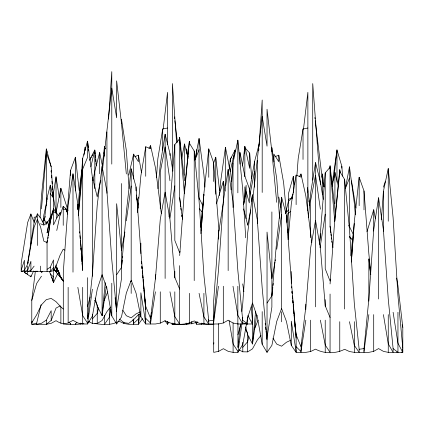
<?xml version="1.0" encoding="UTF-8"?>
<svg xmlns="http://www.w3.org/2000/svg" width="424" height="424" viewBox="0 0 424 424"><rect width="100%" height="100%" fill="white"/><g stroke="black" fill="none" stroke-linecap="round" stroke-linejoin="round"><path stroke-width="0.64" d="M40.063 217.501L41.478 195.756L46.327 148.93L51.177 166.722L53.44 198.973M108.555 119.07L111.788 71.64L111.788 164.104M258.73 150.732L258.868 148.755M259 146.778L262.191 100.011L262.191 192.475M231.112 189.894L233.004 162.97L237.853 140.18L242.698 189.263L245.713 237.8M381.42 219.574L383.407 191.341L388.252 168.551L393.101 217.634L397.951 295.687L402.8 348.348M200.923 233.682L203.912 193.492L208.762 148.882L213.606 162.604L218.98 230.64M351.326 262.053L354.316 221.863L359.16 177.248L364.009 190.975L368.859 253.796L370.629 271.392M156.414 177.661L157.85 158.698L162.699 129.023L167.544 128M201.188 230.529L203.711 197.102M203.812 195.793L203.912 194.478L200.446 227.253M296.895 175.695L298.178 158.698L303.028 129.023L307.877 128M351.74 256.933L354.263 223.506L350.849 255.624M78.504 212.922L82.696 158.322L87.545 141.171L92.39 177.375L97.239 196.906L100.647 180.237M184.403 193.826L179.67 138.86L174.821 144.531L169.001 216.675M334.748 221.54L330.068 167.231L325.224 172.897L319.473 244.394M67.374 209.838L70.575 170.326L75.419 157.23L79.224 190.625M41.478 208.857L46.327 152.651L51.177 166.722M116.637 274.667L121.481 267.496L126.331 212.191L131.18 168.853L136.03 186.947L140.879 251.856L145.729 309.668L145.729 323.989L155.423 323.989L160.272 323.136L165.122 320.767C173.829 325.579 185.421 325.478 194.213 320.92L199.063 323.178L203.912 323.989L218.455 323.989L223.305 322.987L228.154 320.21L233.004 322.987L237.853 323.989L252.397 323.989L252.397 319.977L251.183 306.812M267.035 303.033L271.885 295.867L276.734 240.562L281.584 197.224L286.433 215.312L291.283 280.227L296.127 338.039L296.127 352.36L305.826 352.36L310.675 351.507L315.525 349.138C324.233 353.95 335.824 353.844 344.617 349.286L349.466 351.544L354.316 352.36L368.859 352.36L373.708 351.358L378.558 348.581L383.407 351.358L388.252 352.36L402.8 352.36L402.8 327.259L397.951 285.776L396.689 278.07M137.567 212.631L140.879 175.737L145.729 146.762L150.573 148.744L150.573 145.623L148.962 148.268M288.087 239.682L291.283 204.103L296.127 175.133L300.976 177.11L300.976 173.994L299.36 176.638M77.788 209.308L80.269 181.859L82.007 169.473M103.981 153.562L104.097 152.253M104.278 150.287L104.511 147.669L105.396 148.654M219.362 195.581L220.602 181.859L225.451 147.303L230.301 171.815M244.314 153.562L244.431 152.253M244.669 149.635L244.844 147.669L249.694 153.08L251.75 178.557M78.392 215.768L82.696 169.097L87.545 157.362L87.545 141.171L88.224 147.684M102.089 315.514L105.237 282.548M157.972 188.701L160.272 164.496L165.122 134.233L169.971 153.477L172.881 171.084M252.492 343.885L255.577 311.576M308.312 217.724L310.675 192.867L315.525 162.604L320.374 181.848L323.284 199.455M184.514 192.639L189.364 141.314L184.514 189.592L179.67 255.582M213.606 323.989L213.606 320.21L218.455 270.623L223.305 201.321L228.154 169.383L233.004 201.321L237.853 270.623L242.698 320.21L242.698 323.989L237.853 315.408L233.004 286.242M334.918 221.01L339.767 171.476L344.617 179.416L349.466 229.188L354.316 303.653L359.16 349.286L359.16 352.36L354.316 345.385L349.466 321.684M364.009 352.36L364.009 348.581L368.859 298.989L373.708 229.686L378.558 197.754L383.407 229.686L388.252 298.989L393.101 348.581L393.101 352.36L388.252 343.779L383.407 314.613M43.232 220.999L43.826 215.138L46.921 201.04M340.339 172.224L339.767 169.685L334.918 217.957L330.068 283.947M89.835 160.595L89.968 159.292L94.817 150.011L96.476 165.805M229.368 168.402L230.301 159.292L235.145 150.011L235.283 151.331M186.39 151.532L186.661 148.93L187.8 154.044M87.545 277.662L87.545 318.959L92.39 274.657L97.239 204.983L102.089 166.425L106.938 191.537L111.788 259.705L116.637 311.433L116.637 323.989L121.481 316.956L126.331 293.042L131.18 280.232L131.18 168.853M195.915 156.456L196.635 149.879L197.012 151.135M237.944 323.687L237.944 347.325L240.514 323.872M241.866 311.497L242.793 303.028L247.643 233.354L252.492 194.791L257.341 219.908L262.191 288.071L267.035 339.804L267.035 352.36L271.885 345.327L276.734 321.413L281.584 308.603L281.584 197.224M333.64 180.152L336.969 149.879L341.818 166.234L342.608 176.061M102.396 170.565L111.788 88.038L116.637 117.83L116.637 80.83L121.481 123.432L126.331 173.962M252.953 197.621L262.191 116.409L267.035 146.201L267.035 109.196L271.885 151.803L276.734 202.328M121.481 267.496L122.292 260.304M122.584 257.691L122.732 256.382M271.885 295.867L272.399 291.293M272.547 289.984L272.839 287.366M273.061 285.405L273.284 283.444M102.205 165.991L104.511 146.291L105.067 148.813M242.533 165.991L244.844 146.291L249.694 168.365L249.694 153.08M243.97 203.419L246.121 185.246L246.121 218.689M44.366 220.549L47.059 197.971L50.292 185.156L53.525 198.13L56.297 213.754M163.166 129.018L167.544 92.305L167.544 144.52M303.499 129.018L307.877 92.305L307.877 192.189M319.447 243.35L320.793 233.709M35.362 271.148L31.784 300.34L31.784 324.291L46.327 324.291L51.177 323.332L56.026 320.682C64.125 326.268 74.693 324.466 83.904 323.708M31.784 323.274L32.033 321.323M213.606 322.987L218.455 286.242M364.009 351.358L368.859 314.613M286.836 222.955L288.145 213.171L290.838 211.364M47.509 241.707L47.689 240.408M47.96 238.452L48.135 237.154M48.315 235.85L50.292 221.529L53.525 208.539L56.169 213.325M84.021 155.131L85.118 147.303L85.5 149.237M126.331 220.862L131.18 186.009M276.734 249.233L281.584 214.374M332.119 184.413L336.969 149.879L336.969 182.225M82.065 263.272L82.696 270.491L77.846 204.394L72.997 173.819L68.147 204.834L63.298 272.155L63.298 323.989L68.147 323.019L72.997 320.321L77.846 323.019L82.696 323.989L87.545 323.989L92.39 289.21M213.701 323.602L213.701 352.36L218.551 351.385L223.4 348.687L228.25 351.385L233.099 352.36L237.944 352.36L241.956 323.438M242.422 320.184L242.793 317.581M95.14 297.971L97.239 306.208L102.089 315.578L106.286 286.539M245.703 326.973L247.643 334.578L252.492 343.949L256.69 314.91M169.971 218.18L174.821 185.829M325.224 214.2L320.041 247.817M213.701 344.028L213.897 342.74M47.059 271.561L47.059 242.613L50.292 221.529L53.525 209.143L50.292 218.09L50.292 185.156M155.423 291.797L150.573 323.136L145.729 318.339M305.826 320.168L300.976 351.507L296.127 346.71M223.199 203.478L218.551 233.205L213.701 300.521L213.701 320.306M27.666 263.113L34.132 222.303L37.36 213.828L40.593 217.941L43.826 224.254M52.931 196.238L56.026 176.792L59.328 197.531M87.545 318.959L88.367 313.792M116.637 309.091L121.481 278.695L121.481 183.534M237.944 347.325L238.463 344.097M238.67 342.804L238.876 341.516M267.035 337.462L271.885 307.061L271.885 211.905M351.3 182.315L351.517 181.022L355.943 208.041M138.452 323.507L140.068 313.829M249.694 191.563L249.694 189.613L254.543 161.613L259.223 143.89M27.666 263.924L34.132 227.031L37.36 219.367L40.593 227.031L43.826 241.113L47.059 242.613M46.725 242.936L47.059 241.039M151.14 315.18L150.573 318.382L150.573 323.989M151.363 313.898L151.591 312.615M301.204 345.47L300.976 352.36M301.427 344.193L301.655 342.91M44.981 217.602L45.214 216.33M93.042 180.719L94.817 171.079L99.667 152.555L102.809 167.851M124.91 231.976L121.481 250.404L116.637 203.658L116.637 310.845M274.959 262.249L271.885 278.775L267.035 232.029L267.035 338.633M275.197 260.977L275.436 259.711M195.061 159.673L199.063 138.478L203.912 174.699L204.983 187.106M345.587 187.397L349.466 166.844L354.316 203.064L355.328 214.82M243.636 204.463L246.121 191.531L249.354 202.942L249.354 188.765L251.84 201.321M56.026 212.869L60.876 188.219L68.052 210.574M181.657 158.555L184.514 143.98L188.113 158.385M332.183 186.295L334.918 172.351L338.357 186.125M250.075 194.171L254.543 171.54M321.768 177.206L322.426 173.967L324.127 186.873M110.934 309.61L109.36 317.306L104.511 324.291L104.511 315.498M247.643 225.277L250.785 209.885M179.129 139.984L179.67 137.413L184.514 180.778M329.533 168.355L330.068 165.784L334.918 209.143L335.305 215.726M56.758 230.502L59.991 215.281L63.224 206.377L66.457 209.202L67.464 212.35M128.758 175.091L133.608 154.119L138.452 161.692L138.452 155.211L134.816 156.626M90.874 166.754L94.817 150.011L94.817 188.701M230.301 170.618L235.145 150.011L235.145 151.336M41.027 304.787L36.634 323.348L31.784 324.291M98.649 307.639L97.239 313.357L92.39 318.949M248.893 336.64L247.643 341.723L242.793 347.32M285.511 213.283L288.484 201.146L292.359 198.072M27.666 264.189L28.148 262.324M180.004 251.432L179.67 252.709L174.821 240.424L174.821 144.531M239.327 155.11L239.995 152.555L244.844 176.135L249.694 189.613M287.339 232.098L288.145 228.997M330.572 279.162L330.068 281.08L325.224 268.795L325.224 172.897M87.545 306.441L90.142 296.89M237.944 334.806L240.541 325.256M294.33 184.816L293.329 176.283L288.484 193.545L288.484 213.23M31.784 300.383L36.634 283.465L41.478 276.199M216.404 203.891L223.305 181.361L225.123 191.049M366.993 231.652L373.708 209.732L375.404 218.773M42.686 221.826L43.826 218.243L46.523 224.232M107.744 291.749L104.129 300.611M258.147 320.115L254.278 329.559M21.2 270.194L24.433 260.225L24.433 272.319L30.899 276.793L33.591 270.994M233.004 158.83L234.212 155.142M383.407 187.201L385.225 181.668M57.616 273.708L53.525 282.57L49.428 271.402M213.548 163.182L215.752 157.23L219.558 190.625M36.713 216.807L34.132 217.247L34.132 222.494L30.899 214.003L27.666 222.457L21.2 263.14L21.2 271.561L50.292 271.561L53.525 270.666L56.758 264.157L59.991 255.418L63.224 249.169L64.84 250.171M155.884 274.641L155.423 275.828L155.423 279.093M51.177 320.475L51.177 310.691L46.327 320.125L46.327 324.291L51.177 320.475L56.026 308.1L60.335 305.826M194.939 160.187L199.063 149.714M345.343 188.558L349.466 178.085M291.034 198.729L293.074 193.885M46.068 223.883L47.059 221.625L47.557 222.754M53.525 267.639L50.292 271.561L50.292 267.189L53.525 259.928L53.525 282.57L51.813 277.1M61.284 213.039L59.991 212.79L56.758 218.042L53.525 224.906L53.525 198.146L50.292 193.662M27.369 264.735L24.433 270.194L21.2 271.561M87.545 323.989L92.39 316.087L97.239 289.21L102.089 274.657L106.938 288.611L111.788 315.928L116.637 323.989M237.944 352.36L242.793 344.452L247.643 317.581L252.492 303.028L257.341 316.982L262.191 344.293L267.035 352.36M31.784 322.717L36.634 314.862L41.478 304.792L46.327 299.614L51.177 298.406L56.026 301.655L60.876 306.955L63.298 309.017M164.936 320.676L167.544 324.291L168.932 322.092M89.968 159.292L91.351 157.129M92.045 156.048L92.739 154.967M231.684 157.129L230.301 159.292L230.301 161.894M204.516 323.708L201.485 324.291L196.635 324.291L196.635 323.406L197.759 321.779M117.443 321.964L119.059 321.212L123.909 323.475L128.758 324.291L138.452 324.291L142.554 318.61M76.914 322.24L75.419 324.291L75.419 323.512M94.07 185.108L94.817 184.117M34.132 266.118L30.899 270.321L27.666 271.561M110.574 307.077L106.938 311.629L102.089 320.502L97.239 323.512L92.39 323.443L88.621 321.514M260.977 335.448L257.341 339.995L252.492 348.873L247.643 351.883L242.793 351.814L239.025 349.885M42.691 271.286L41.478 272.759L41.478 271.455M285.654 213.389L288.484 209.959M51.675 215.578L50.292 216.94L47.059 232.924L50.292 217.644L47.059 223.109L43.826 225.155L40.593 223.777M138.452 318.901L133.608 323.475L132.972 319.574M130.375 281.934L131.758 280.778M47.059 269.325L50.292 267.189M46.327 320.125L41.478 323.274L36.634 324.291L36.634 323.046M140.339 311.868L136.03 313.898L131.18 317.83L126.331 315.732L122.87 310.294M290.742 340.239L286.433 342.269L281.584 346.201L276.734 344.097L272.924 338.119M116.367 322.468C109.689 325.431 101.866 324.54 94.817 323.512M140.609 313.691L138.452 314.661L133.608 319.632L128.758 323.348L123.909 322.632L119.542 319.118M88.351 322.076L89.427 321.599M288.484 199.375L292.724 197.558M25.509 271.106L24.433 271.561L27.666 270.321L30.899 261.279L30.899 271.561M275.149 156.626L278.785 155.211L283.635 182.85L286.333 211.555M185.86 323.194L186.942 323.83L191.791 323.766L196.635 322.245M176.962 324.291L179.389 323.782M172.112 323.019L172.112 324.291L186.661 324.291L189.692 323.692M172.112 324.291L175.144 323.703M199.063 293.318L203.912 317.019L208.762 323.989L208.762 320.92L213.606 320.21M359.16 349.286L364.009 348.581M34.132 271.561L36.713 271.196M213.934 324.291L206.053 324.291L201.204 323.332M401.586 352.111L402.8 352.36L397.951 343.249L393.101 312.276M242.698 322.987L247.547 323.989L247.547 316.834M396.737 352.095L397.951 352.36L397.951 312.276M246.339 323.724L247.547 323.989L242.698 320.21M256.128 315.493L257.341 315.8M105.724 287.122L106.938 287.43M63.224 208.968L66.457 209.928L67.713 214.178M53.525 211.942L56.758 213.155L58.226 215.79M24.433 272.621L26.585 273.528M53.525 269.701L56.297 271.72M393.101 348.581L397.951 352.36M53.986 269.478L56.758 271.811L56.758 267.438L59.991 275.791L58.576 271.408M50.292 273.862L53.525 276.989M58.602 272.468L56.758 270.623L55.247 266.468M53.928 269.531L56.758 272.643M62.816 279.957L56.758 273.083L55.947 271.291M352.699 240.44L349.466 236.634L351.083 238.68M62.816 280.169L58.91 275.187M199.466 208.772L201.893 211.846M281.584 308.603L286.433 321.413L291.283 345.327L296.127 352.36M131.18 280.232L136.03 293.042L140.879 316.956L145.729 323.989M348.719 225.398L353.457 234.541M237.944 351.438L233.099 344.028L229.13 320.846M87.545 323.067L82.696 315.657L77.846 287.329M195.597 322.675L196.635 324.291M63.224 281.091L59.991 276.035L56.758 268.222L55.947 265.016M189.364 143.105L194.213 151.045L199.063 200.817L203.912 275.282L208.762 320.92M245.379 329.194L247.319 332.601M94.653 300.256L96.916 304.231M69.282 322.017L70.575 324.291L70.575 323.332M247.849 315.451L252.397 323.989M56.758 268.222L59.991 274.365M199.063 198.125L202.767 205.592M330.068 317.496L325.224 305.773L320.374 247.738L315.525 220.501L310.675 247.738L305.826 306.844L300.976 346.752L296.127 334.711L295.782 332.114M179.67 289.126L174.821 277.407L169.971 219.372L165.122 192.136L160.272 219.372L155.423 278.473L150.573 318.382L145.729 306.34L145.209 302.445M229.087 166.844L230.301 169.78L231.684 181.546M188.134 156.933L186.661 152.651L186.661 148.93M65.725 208.205L66.934 211.894M82.113 259.011L82.696 260.866L82.696 158.322M402.106 324.768L402.8 327.301M243.604 208.921L247.643 224.789M136.767 198.061L138.378 204.978M47.043 152.131L46.327 148.93L46.327 205.402M300.976 173.994L305.826 195.968L311.836 242.454M150.573 145.623L155.423 167.602L161.327 213.442M323.809 186.883L322.426 180.412L315.228 120.776M278.785 197.081L280.826 207.278M138.452 197.081L138.712 198.353M320.374 320.168L325.224 345.041L330.068 352.36L330.068 294.028M169.971 291.797L174.821 316.675L179.67 323.989L179.67 265.657M308.905 200.875L309.154 202.168M138.452 155.211L141.499 172.568M296.127 351.538L291.283 321.116L291.283 345.327M145.729 323.168L140.879 292.746L140.879 316.956M242.698 283.905L243.911 291.648M208.348 319.574L208.555 320.878M208.354 320.099L208.555 321.397M196.445 322.118L196.635 323.406M136.321 195.013L136.512 196.317M136.708 197.621L138.261 208.062M320.374 209.149L315.525 175.234L310.675 200.446L310.675 237.732M169.971 180.783L165.122 146.868L160.272 172.075L160.272 208.709M330.068 165.784L330.068 226.162L332.925 247.595M294.919 325.611L295.088 326.915M295.348 328.86L295.608 330.81M179.67 137.413L179.67 197.796L182.527 219.229M144.34 295.941L144.515 297.245M144.775 299.196L145.035 301.141M349.811 227.582L349.466 224.964L349.466 166.844M199.407 199.211L199.063 196.593L199.063 138.478M402.562 349.349L402.8 351.295M368.859 301.135L368.859 258.942L370.799 274.699M252.079 320.332L252.397 322.929M177.407 142.369L174.895 120.776M309.695 205.651L307.538 187.477L307.538 210.728M314.846 117.506L315 118.815M174.439 116.849L174.667 118.815M368.859 258.942L370.253 271.344M330.068 226.162L330.805 232.665M330.953 233.963L331.171 235.914M331.393 237.864L331.541 239.168M331.759 241.118L331.907 242.417M179.67 197.796L180.698 206.896M180.841 208.195L181.064 210.145M181.652 215.344L181.795 216.648M265.201 323.422L265.35 324.731M265.641 327.349L265.933 329.973M266.081 331.282L267.035 339.804M115.09 297.675L115.386 300.293M115.535 301.602L116.637 311.433M88.43 149.635L88.568 150.939M94.817 151.723L95.018 153.689M95.22 155.661L95.421 157.627M95.623 159.599L95.824 161.565M96.025 163.537L96.163 164.846M79.527 231.748L79.654 233.057M79.913 235.68L80.237 238.961M80.369 240.276L82.696 263.887M291.474 286.645L291.601 287.96M291.919 291.251L292.11 293.228M292.364 295.862L292.618 298.496M292.746 299.81L293.069 303.107M293.196 304.421L296.127 334.711M141.388 261.566L141.579 263.543M141.833 266.177L142.088 268.811M142.284 270.782L142.538 273.416M142.665 274.736L142.983 278.027M143.111 279.347L145.729 306.34M291.94 291.913L292.056 293.233M292.359 296.53L292.539 298.507M292.777 301.141L292.958 303.118M293.196 305.752L293.435 308.386M293.615 310.363L293.917 313.659M294.033 314.979L296.127 338.039M141.415 262.228L141.537 263.548M141.833 266.839L142.013 268.816M142.257 271.455L142.432 273.432M142.676 276.066L142.851 278.043M143.095 280.677L143.333 283.311M143.513 285.288L143.81 288.585M143.932 289.905L145.729 309.668M80.756 248.173L80.926 250.144M81.212 253.425L81.44 256.048M81.609 258.02L81.954 261.958M320.136 182.145L312.726 83.539L312.726 180.094M51.272 171.99L51.177 170.676L51.177 171.98M51.516 175.276L51.712 177.91M51.956 181.196L52.147 183.825M52.343 186.459L52.581 189.745M52.777 192.379L53.069 196.323M279.586 218.296L276.734 178.785L271.885 147.684L271.885 151.803M129.087 188.611L126.331 150.419L121.481 119.314L121.481 123.432M176.633 142.846L172.393 83.539L172.393 170.904M388.252 168.551L388.252 221.222M388.252 314.613L388.252 352.36M383.407 191.341L383.407 231.26M378.558 197.754L378.558 298.989M373.708 209.732L373.708 231.043M373.708 314.613L373.708 351.358M364.009 190.975L364.009 209.869M359.16 177.248L359.16 205.682M354.316 321.684L354.316 352.36M351.517 181.022L351.517 183.619M344.617 179.416L344.617 308.99M341.818 166.234L341.818 168.164M339.767 169.685L339.767 173.623M339.767 321.684L339.767 351.544M334.918 172.351L334.918 203.653M325.224 299.625L325.224 306.308M325.224 320.168L325.224 352.36M322.426 173.967L322.426 194.69M320.374 181.848L320.374 184.445M317.576 141.054L317.576 143.036M315.525 162.604L315.525 306.844M310.675 320.168L310.675 351.507M305.826 304.199L305.826 309.419M303.028 129.023L303.028 159.456M296.127 175.133L296.127 204.654M293.329 176.283L293.329 192.629M291.283 271.508L291.283 283.274M288.145 213.171L288.145 238.15M286.433 215.312L286.433 221.206M281.584 311.804L281.584 321.805M278.785 155.211L278.785 161.692L273.936 154.119L273.936 161.989M262.191 311.603L262.191 344.293M257.341 160.298L257.341 223.618M254.543 161.613L254.543 187.191M252.492 194.791L252.492 343.949M247.643 333.195L247.643 351.883M244.844 146.291L244.844 176.739M244.844 186.846L244.844 199.359M242.793 342.269L242.793 351.814M239.995 152.555L239.995 164.125M237.853 140.18L237.853 192.856M237.853 286.242L237.853 323.989M233.099 322.945L233.099 352.36M233.004 162.97L233.004 207.474M230.301 169.78L230.301 171.079M228.154 169.383L228.154 270.623M225.451 147.303L225.451 185.765M223.305 181.361L223.305 202.677M223.305 286.242L223.305 322.987M218.551 323.629L218.551 351.385M218.455 230.571L218.455 239.136M215.752 157.23L215.752 194.192M213.606 162.604L213.606 181.504M208.762 148.882L208.762 177.312M203.912 293.318L203.912 323.989M201.485 323.067L201.485 324.291M196.635 149.879L196.635 151.856M194.213 151.045L194.213 280.624M191.791 321.318L191.791 323.766M189.364 293.318L189.364 323.178M186.661 323.099L186.661 324.291M184.514 143.98L184.514 175.287M174.821 271.254L174.821 277.943M174.821 291.797L174.821 323.989M169.971 153.477L169.971 155.428M167.544 321.328L167.544 324.291M165.122 134.233L165.122 278.473M162.699 129.023L162.699 150.191M160.272 291.797L160.272 323.136M145.729 146.762L145.729 176.289M140.879 243.138L140.879 253.6M138.452 314.444L138.452 324.291M136.03 186.947L136.03 190.869M133.608 154.119L133.608 179.029M133.608 318.938L133.608 324.291M131.18 283.439L131.18 293.435M123.909 322.176L123.909 323.475M111.788 283.232L111.788 315.928M109.36 308.078L109.36 324.291M106.938 131.928L106.938 193.264M104.511 146.291L104.511 156.223M102.089 166.425L102.089 315.578M99.667 152.555L99.667 173.766M97.239 304.824L97.239 323.512M92.39 177.375L92.39 276.247M92.39 314.534L92.39 323.443M85.118 147.303L85.118 150.562M82.696 287.329L82.696 323.989M80.269 323.077L80.269 324.291M77.846 204.394L77.846 209.546M75.419 157.23L75.419 190.917M72.997 173.819L72.997 272.155M70.575 170.326L70.575 175.478M68.147 287.329L68.147 323.019M66.457 209.202L66.457 209.928M63.224 206.377L63.224 225.372M60.876 188.219L60.876 207.474M60.876 306.796L60.876 323.332M59.991 212.79L59.991 215.281M56.758 213.155L56.758 218.042M56.026 176.792L56.026 212.519M47.059 197.971L47.059 199.858M47.059 221.625L47.059 223.459M43.826 218.243L43.826 224.376M40.593 266.118L40.593 271.561M37.36 213.828L37.36 245.485M37.36 271.1L37.36 271.561M30.899 214.003L30.899 244.017M30.899 275.558L30.899 276.793M27.666 266.118L27.666 274.514M63.224 280.905L59.991 276.745L56.758 267.438L59.991 276.035L63.224 280.905"/></g></svg>
